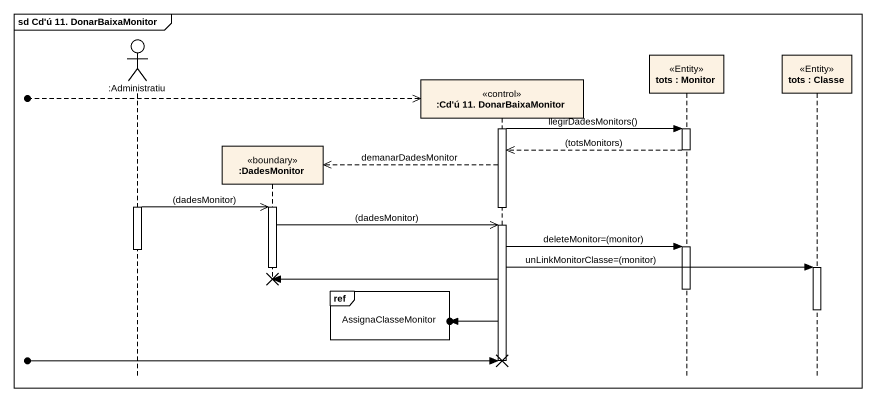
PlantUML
@startuml
mainframe sd Cd'ú 11. DonarBaixaMonitor
hide footbox
actor ":Administratiu" as Administratiu
participant ":DadesMonitor" as DadesMonitor <<boundary>>
participant ":Cd'ú 11. DonarBaixaMonitor" as Cd_ú_11_DonarBaixaMonitor <<control>>
participant "tots : Monitor" as tots <<Entity>>
participant "tots : Classe" as tots_2 <<Entity>>

[o-->> Cd_ú_11_DonarBaixaMonitor
activate Cd_ú_11_DonarBaixaMonitor
Cd_ú_11_DonarBaixaMonitor -> tots : llegirDadesMonitors()
activate tots
tots -->> Cd_ú_11_DonarBaixaMonitor : (totsMonitors)
deactivate tots
Cd_ú_11_DonarBaixaMonitor -->> DadesMonitor ** : demanarDadesMonitor
activate Administratiu
Administratiu ->> DadesMonitor : (dadesMonitor)
activate DadesMonitor
deactivate Cd_ú_11_DonarBaixaMonitor
DadesMonitor ->> Cd_ú_11_DonarBaixaMonitor : (dadesMonitor)
activate Cd_ú_11_DonarBaixaMonitor
Cd_ú_11_DonarBaixaMonitor -> tots : deleteMonitor=(monitor)
activate tots
deactivate Administratiu
Cd_ú_11_DonarBaixaMonitor -> tots_2 : unLinkMonitorClasse=(monitor)
activate tots_2
deactivate DadesMonitor
Cd_ú_11_DonarBaixaMonitor -> DadesMonitor !!
deactivate tots
ref over Cd_ú_11_DonarBaixaMonitor : AssignaClasseMonitor
deactivate tots_2
[o<- Cd_ú_11_DonarBaixaMonitor
[o-> Cd_ú_11_DonarBaixaMonitor
deactivate Cd_ú_11_DonarBaixaMonitor
@enduml
